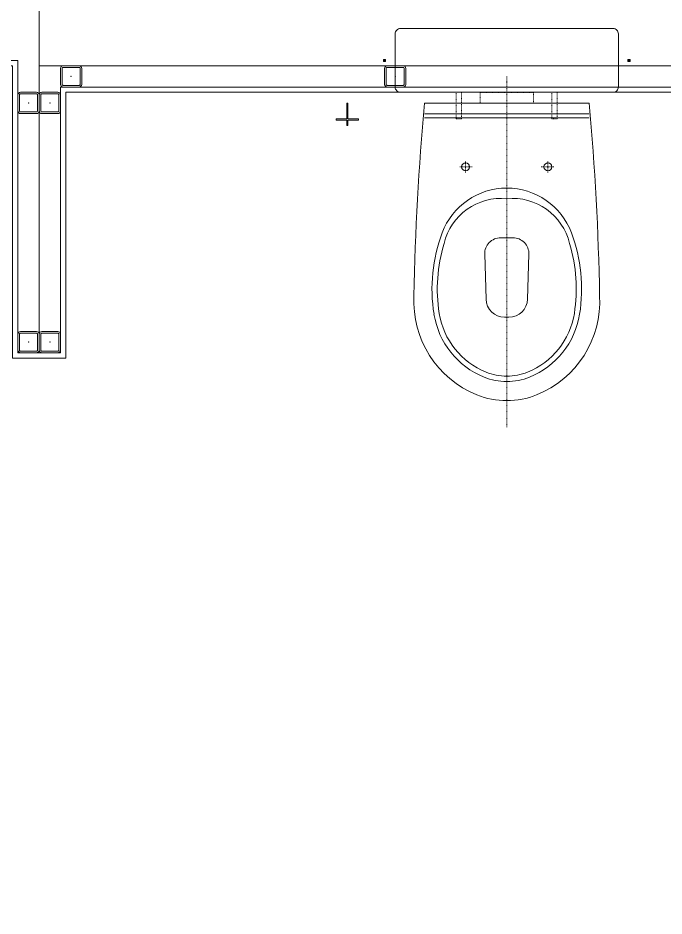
# Model space of a CAD drawing. Extents: x -1439 to 23780, y -1362 to 4476.
# Drawn here: x 14338.5 to 14460.1, y 2450 to 2619 of the extents above; entities that cross this region are included whole.
import ezdxf

# ---------------------------------------------------------------- set-up
doc = ezdxf.new("R2010")
doc.units = 0
doc.header["$MEASUREMENT"] = 0
doc.linetypes.add('Audi$0$DOT2', pattern=[0.125, 0, -0.125])
doc.layers.get('0').update_dxf_attribs({"color": 9, "lineweight": 9})
for name, color, linetype, lineweight in [('Audi$0$05', 8, 'Continuous', 9), ('Audi$0$05V', 8, 'Continuous', 9), ('Audi$0$06D', 8, 'Continuous', 9), ('Audi$0$10', 8, 'Continuous', 9), ('Audi$0$11', 8, 'Continuous', 9), ('Audi$0$35', 8, 'Continuous', 9)]:
    doc.layers.add(name, color=color, linetype=linetype, lineweight=lineweight)

# ---------------------------------------------------------------- blocks, each defined once
blk = doc.blocks.new('Audi$0$Prf-40x40')
for points in [[(1.5, -2), (-1.5, -2, -0.414214), (-2, -1.5), (-2, 1.5, -0.414214), (-1.5, 2), (1.5, 2, -0.414214), (2, 1.5), (2, -1.5, -0.414214)], [(1.5, -1.7), (-1.5, -1.7, -0.414214), (-1.7, -1.5), (-1.7, 1.5, -0.414214), (-1.5, 1.7), (1.5, 1.7, -0.414214), (1.7, 1.5), (1.7, -1.5, -0.414214)]]:
    blk.add_lwpolyline(points, format="xyb", close=True)
at = {"color": 252}
blk.add_point((0, 0), dxfattribs=at)
blk = doc.blocks.new('Audi$0$p-san-klo07')
at = {"linetype": 'Audi$0$DOT2'}
for p, q in [((0, -75.02), (0, -9.02)), ((-7.75, -24.93), (-7.75, -26.02)), ((7.75, -24.93), (7.75, -26.02)), ((-6.49, -26.02), (-8.95, -26.02)), ((-7.75, -27.1), (-7.75, -26.02)), ((6.49, -26.02), (8.95, -26.02)), ((7.75, -27.1), (7.75, -26.02))]:
    blk.add_line(p, q, dxfattribs=at)
for p, q in [((0, -16.02), (-15.5, -16.02)), ((0, -16.82), (-15.5, -16.82)), ((0, -16.02), (15.5, -16.02)), ((0, -16.82), (15.5, -16.82)), ((0, -39.36), (-1.16, -39.36)), ((0, -39.36), (1.16, -39.36)), ((-4.16, -42.45), (-3.91, -50.93)), ((4.16, -42.45), (3.91, -50.93)), ((0, -54.33), (-0.41, -54.33)), ((-0.41, -54.33), (0, -54.33)), ((0.41, -54.33), (0, -54.33)), ((0, -54.33), (0.41, -54.33))]:
    blk.add_line(p, q)
for points in [[(-20, -12), (20, -12, 0.414214), (21, -11), (21, -1, 0.414214), (20, 0), (-20, 0, 0.414214), (-21, -1), (-21, -11, 0.414214)], [(-15.5, -14.02, 0.018163), (-17.47, -50.28, 0.320529), (-5.62, -68.92, 0.096396), (0, -70.02, 0.096396), (5.62, -68.92, 0.320529), (17.47, -50.28, 0.018163), (15.5, -14.02)]]:
    blk.add_lwpolyline(points, format="xyb", close=True)
for points in [[(-9.5, -12), (-9.5, -17), (-8.5, -17), (-8.5, -12)], [(8.5, -12), (8.5, -17), (9.5, -17), (9.5, -12)]]:
    blk.add_lwpolyline(points, dxfattribs=at)
blk.add_lwpolyline([(-5, -14.02), (-5, -12.02), (5, -12.02), (5, -14.02)], close=True, dxfattribs=at)
for centre, radius, start, end in [((-7.75, -26.02), 0.75, 0, 180), ((7.75, -26.02), 0.75, 0, 180), ((-7.75, -26.02), 0.75, 180, 0), ((7.75, -26.02), 0.75, 180, 0), ((0, -43.02), 13, 90, 159.4201), ((0, -43.02), 13, 20.5799, 90), ((-1.09, -42.96), 11, 84.3176, 166.8067), ((1.09, -42.96), 11, 13.1933, 95.6824), ((15.92, -48.99), 30, 159.4201, 189.1281), ((-15.92, -48.99), 30, 350.8719, 20.5799), ((15.92, -48.99), 29, 162.8727, 189.1281), ((-1.16, -42.36), 3, 90, 181.707), ((1.16, -42.36), 3, 358.293, 90), ((-15.92, -48.99), 29, 350.8719, 17.1273), ((-0.41, -50.83), 3.5, 181.707, 270), ((0.41, -50.83), 3.5, 270, 358.293), ((1.5, -51.31), 15.4, 189.1281, 247.9757), ((1.5, -51.31), 14.4, 189.1281, 247.9757), ((-1.5, -51.31), 14.4, 292.0243, 350.8719), ((-1.5, -51.31), 15.4, 292.0243, 350.8719), ((0, -55.02), 11.4, 247.9757, 270), ((0, -55.02), 10.4, 247.9757, 270), ((0, -55.02), 10.4, 270, 292.0243), ((0, -55.02), 11.4, 270, 292.0243)]:
    blk.add_arc(centre, radius, start, end)
at = {"layer": 'Audi$0$05'}
blk.add_lwpolyline([(29.9, -14.02), (29.9, -17.02), (27.9, -17.02), (27.9, -17.22), (29.9, -17.22), (29.9, -18.22), (30.1, -18.22), (30.1, -17.22), (32.1, -17.22), (32.1, -17.02), (30.1, -17.02), (30.1, -14.02), (29.9, -14.02)], dxfattribs=at)
at = {"xscale": 0.1, "yscale": 0.1, "zscale": 0.1}
for p in [(-23, -6), (23, -6)]:
    blk.add_blockref('Audi$0$Prf-40x40', p, dxfattribs=at)
blk = doc.blocks.new('Audi$0$p-2. kat planı')
at = {"layer": 'Audi$0$06D'}
for points in [[(14342.5, 2559.5), (14342.5, 2680.5)], [(14342.5, 2610), (14470.5, 2610)]]:
    blk.add_lwpolyline(points, dxfattribs=at)
at = {"layer": 'Audi$0$11'}
for points in [[(14470.5, 2605), (14347.5, 2605), (14347.5, 2555), (14337.5, 2555), (14337.5, 2610), (14192.5, 2610), (14192.5, 2540), (14182.5, 2540), (14182.5, 2700), (14192.5, 2700), (14192.5, 2630), (14337.5, 2630), (14337.5, 2685), (14347.5, 2685), (14347.5, 2635), (14470.5, 2635)], [(14470.5, 2606), (14346.5, 2606), (14346.5, 2556), (14338.5, 2556), (14338.5, 2611), (14191.5, 2611), (14191.5, 2541), (14183.5, 2541), (14183.5, 2699), (14191.5, 2699), (14191.5, 2629), (14338.5, 2629), (14338.5, 2684), (14346.5, 2684), (14346.5, 2634), (14470.5, 2634)]]:
    blk.add_lwpolyline(points, dxfattribs=at)
at = {"layer": 'Audi$0$10', "xscale": -1}
for p, rotation in [((14348.5, 2608), 180), ((14409.5, 2608), 180), ((14340.5, 2603), 90), ((14344.5, 2603), 90), ((14340.5, 2558), 90), ((14344.5, 2558), 90)]:
    blk.add_blockref('Audi$0$Prf-40x40', p, dxfattribs=dict(at, rotation=rotation))

msp = doc.modelspace()

# ---------------------------------------------------------------- linework, layer by layer
at = {"layer": 'Audi$0$35'}
msp.add_lwpolyline([(14192.5, 2610), (14192.5, 2540), (14182.5, 2540), (14182.5, 2450), (14192.5, 2450), (14192.5, 2440), (14470.5, 2440), (14470.5, 2605), (14347.5, 2605), (14347.5, 2555), (14337.5, 2555), (14337.5, 2610)], close=True, dxfattribs=at)

# ---------------------------------------------------------------- block references
msp.add_blockref('Audi$0$p-2. kat planı', (0, 0))
at = {"layer": 'Audi$0$05V', "xscale": -1}
msp.add_blockref('Audi$0$p-san-klo07', (14430.5, 2617), dxfattribs=at)

doc.saveas('drawing.dxf')
